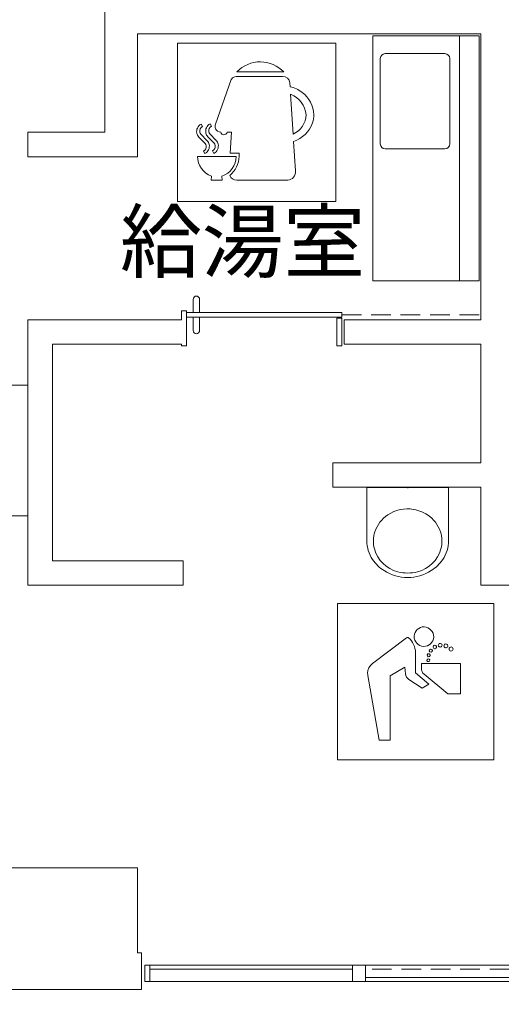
# Model space of a CAD drawing. Units: millimetres, scale not verified. Extents: x -9667 to 46333, y -21730 to 17470.
# Drawn here: x 31902 to 34852, y 1254 to 7188 of the extents above; entities that cross this region are included whole.
import ezdxf
from ezdxf.enums import TextEntityAlignment as Align

# ---------------------------------------------------------------- set-up
doc = ezdxf.new("R2010")
doc.units = ezdxf.units.MM
doc.header["$LTSCALE"] = 100
doc.linetypes.add('DASHED1', pattern=[1.8, 1.2, -0.6])
for name, color, linetype, lineweight in [('0-8', 7, 'Continuous', 18), ('1-0', 7, 'Continuous', 18), ('2-0', 7, 'Continuous', 18)]:
    doc.layers.add(name, color=color, linetype=linetype, lineweight=lineweight)
doc.styles.add('HGｺﾞｼｯｸE', font='')
doc.styles.get('HGｺﾞｼｯｸE').set_extended_font_data('HGｺﾞｼｯｸE')

msp = doc.modelspace()

# ---------------------------------------------------------------- linework, layer by layer
at = {"layer": '1-0'}
for p, q in [((32425.2, 7448.8), (32425.2, 6498.4)), ((34065.2, 5588.4), (34065.2, 7088.4)), ((34065.2, 7088.4), (34715.2, 7088.4)), ((34595.2, 5588.4), (34595.2, 7088.4)), ((34715.2, 5588.4), (34715.2, 7088.4)), ((34110.4, 6949), (34110.4, 6426.7)), ((34140.4, 6979), (34505.3, 6979)), ((34535.4, 6426.7), (34535.4, 6949)), ((34140.4, 6396.6), (34505.3, 6396.6)), ((32625.2, 6348.4), (31954.8, 6348.4)), ((34065.2, 5588.4), (34715.2, 5588.4)), ((32964.9, 5476.1), (32964.9, 5396.1)), ((33004.9, 5476.1), (33004.9, 5396.1)), ((32894.8, 5406.1), (32924.9, 5406.1)), ((32894.8, 5351), (32894.8, 5406.1)), ((32924.9, 5276.1), (32924.9, 5406.1)), ((32894.8, 5351), (31954.8, 5351)), ((32924.9, 5396.1), (33874.9, 5396.1)), ((32924.9, 5339.3), (32924.9, 5379.3)), ((32924.9, 5346.1), (32924.9, 5376.1)), ((32924.9, 5366.1), (33874.9, 5366.1)), ((32964.9, 5286.1), (32964.9, 5366.1)), ((33004.9, 5286.1), (33004.9, 5366.1)), ((33844.9, 5361.1), (33874.9, 5361.1)), ((33844.9, 5276.1), (33844.9, 5361.1)), ((33874.9, 5366.1), (33874.9, 5396.1)), ((33874.9, 5191), (33874.9, 5361.1)), ((33889.9, 5201), (33889.9, 5351)), ((32924.9, 5276.1), (32924.9, 5191)), ((33844.9, 5276.1), (33844.9, 5191)), ((32104.8, 5201), (32104.8, 3876.8)), ((32894.8, 5201), (32104.8, 5201)), ((32894.8, 5201), (32894.8, 5191)), ((32894.8, 5191), (32924.9, 5191)), ((33874.9, 5191), (33844.9, 5191)), ((34725.2, 5201), (33889.9, 5201)), ((28629.8, 4950.1), (31954.8, 4951)), ((34725.2, 4326.8), (33820.3, 4326.8)), ((34027.9, 3999.6), (34027.9, 4324.5)), ((34175.4, 4324.5), (34192.5, 4324.5)), ((34192.8, 4324.5), (34212.8, 4324.5)), ((34342.8, 4324.5), (34362.8, 4324.5)), ((28629.9, 4150.1), (31954.8, 4151)), ((32904.8, 3876.8), (32104.8, 3876.8)), ((32904.8, 3876.8), (32904.8, 3726.8)), ((32624.8, 1998.8), (31849.8, 1998.8)), ((32624.8, 1478.8), (32624.8, 1998.8)), ((32624.8, 1478.8), (32649.8, 1478.8)), ((32649.8, 1478.8), (32649.8, 1253.8)), ((32669.8, 1303.8), (32669.8, 1403.8)), ((37899.8, 1403.8), (32699.8, 1403.8)), ((33939.8, 1378.8), (32699.8, 1378.8)), ((33939.8, 1303.8), (33939.8, 1403.8)), ((34019.8, 1303.8), (34019.8, 1403.8)), ((35259.8, 1328.8), (34019.8, 1328.8)), ((32649.8, 1253.8), (31809.8, 1253.8)), ((32699.8, 1303.8), (32669.8, 1303.8)), ((37899.8, 1303.8), (32699.8, 1303.8))]:
    msp.add_line(p, q, dxfattribs=at)
at = {"layer": '1-0', "linetype": 'DASHED1'}
for p, q in [((33874.9, 5381.1), (34719.9, 5381.1)), ((35259.8, 1378.8), (34019.8, 1378.8))]:
    msp.add_line(p, q, dxfattribs=at)
at = {"layer": '1-0'}
for points in [[(34725.2, 7101), (32625.2, 7101), (32625.2, 6348.4)], [(34725.2, 7101), (34725.2, 5351), (33889.9, 5351)], [(32425.2, 6498.4), (31954.8, 6498.4), (31954.8, 6348.4)], [(31954.8, 5351), (31954.8, 3726.8), (32904.8, 3726.8)], [(34725.2, 5201), (34725.2, 4476.8), (33820.3, 4476.8), (33820.3, 4326.8)], [(34527.7, 3999.6), (34527.7, 4324.5), (34027.9, 4324.5)], [(34192.5, 4324.5), (34213.1, 4324.5), (34230.3, 4324.5)], [(34725.2, 4326.8), (34725.2, 3726.8), (34900.2, 3726.8)], [(32669.8, 1403.8), (32699.8, 1403.8), (32699.8, 1303.8)]]:
    msp.add_lwpolyline(points, dxfattribs=at)
msp.add_circle((34277.8, 4324.5), 2, dxfattribs=at)
for centre, radius, start, end in [((34140.4, 6949), 30, 90, 180), ((34505.3, 6949), 30, 0, 90), ((34140.4, 6426.7), 30, 180, 270), ((34505.3, 6426.7), 30, 270, 0), ((32984.9, 5476.1), 20, 89.99998, 179.99895), ((32984.9, 5476.1), 20, 359.99895, 89.99998), ((32984.9, 5286.1), 20, 180.00102, 269.99998), ((32984.9, 5286.1), 20, 269.99998, 0.00102), ((34266.8, 3991.2), 199.9, 123.44991, 161.60989), ((34277.8, 3974.6), 219.9, 80.54066, 123.44991), ((34277.8, 3974.6), 219.9, 56.55991, 83.5799), ((34288.8, 3991.2), 199.9, 18.3999, 56.55991), ((34247.9, 3997.6), 179.9, 161.60988, 195.5499), ((34307.7, 3997.6), 179.9, 344.4599, 18.3999), ((34232.9, 3999.6), 204.9, 179.99989, 214.1499), ((34237.9, 3999.6), 249.9, 359.99989, 1.2099), ((34322.7, 3999.6), 204.9, 325.85989, 359.99989), ((34267.1, 4002.9), 199.9, 195.5499, 255.5499), ((34288.5, 4002.9), 199.9, 284.4599, 344.4599), ((34261.8, 4019.2), 239.9, 214.1499, 237.69991), ((34293.8, 4019.2), 239.9, 302.30991, 325.85989), ((34277.8, 4044.6), 269.9, 237.69991, 269.99989), ((34277.8, 4044.6), 242.9, 255.5499, 284.4599), ((34277.8, 4044.6), 269.9, 269.99989, 302.30991)]:
    msp.add_arc(centre, radius, start, end, dxfattribs=at)
at = {"layer": '2-0'}
for p, q in [((33233.5, 6867.3), (33520.4, 6867.3)), ((33198.6, 6820.3), (33101.6, 6547.8)), ((33558.2, 6776.8), (33556.6, 6801.3)), ((33577.2, 6487.3), (33561.2, 6730.3)), ((33021.7, 6533.3), (33013.4, 6547.8)), ((33076.9, 6534.8), (33068.7, 6549.8)), ((33050.5, 6446.3), (33012.6, 6486.3)), ((33055.7, 6470.3), (33093.6, 6430.8)), ((33105.7, 6448.3), (33067.9, 6487.8)), ((33000.5, 6468.8), (33038.3, 6428.8)), ((33591.9, 6262.3), (33580.2, 6440.8)), ((33227.8, 6350.8), (32991.2, 6350.8)), ((33029.2, 6381.8), (33037.4, 6367.3)), ((33084.4, 6383.8), (33092.8, 6368.8)), ((33232.2, 6205.3), (33543.7, 6205.3)), ((34271.6, 3406.1), (34062.6, 3248.6)), ((34361.6, 3248.1), (34361.6, 3218.6))]:
    msp.add_line(p, q, dxfattribs=at)
for points in [[(32869.3, 7043.3), (32869.3, 6075.3), (33837.4, 6075.3), (33837.4, 7043.3)], [(33848.6, 3615.6), (33848.6, 2659.6), (34804.7, 2659.6), (34804.7, 3615.6)]]:
    msp.add_lwpolyline(points, close=True, dxfattribs=at)
for points in [[(33512.1, 6839.8), (33324.8, 6839.8), (33263.9, 6839.8), (33236.9, 6839.8)], [(33173.8, 6499.3), (33199.6, 6499.3), (33191.1, 6369.3), (33246.2, 6369.3), (33246.2, 6350.8)], [(33078.4, 6229.8), (33075.6, 6205.3), (33143.6, 6205.3), (33140.8, 6229.8)], [(34285.9, 3150.1), (34366.5, 3097.6), (34407.6, 3121.6), (34325.6, 3190.6), (34325.6, 3314.1)], [(34033.9, 3175.6), (34103.8, 2780.1), (34169.7, 2780.1), (34169.7, 3173.6), (34259.7, 3226.1), (34264.4, 3184.6)], [(34377.9, 3182.6), (34522.8, 3062.1), (34601.6, 3062.1), (34601.6, 3248.1), (34361.6, 3248.1)]]:
    msp.add_lwpolyline(points, dxfattribs=at)
for centre, radius, start, end in [((33378.3, 6729.2), 200.1, 90.39834, 136.36482), ((33371.2, 6719), 210.3, 44.81856, 88.44737), ((33219.8, 6812), 22.7, 126.45377, 158.71425), ((33236.6, 6786.8), 53, 89.63707, 124.85762), ((33513.8, 6796.7), 43.1, 6.04646, 92.22288), ((33510.9, 6579.6), 202.8, 53.34996, 76.50997), ((33510.6, 6593.6), 145.7, 4.58395, 69.65293), ((33533.7, 6603.9), 169.7, 0.46539, 54.62165), ((33524.6, 6607.5), 131.3, 293.62271, 359.00836), ((33543, 6605.3), 160.4, 341.8302, 359.98924), ((33037.9, 6502.8), 51.2, 118.53652, 192.4138), ((33036, 6505.8), 31, 117.52768, 192.20812), ((33093.7, 6504.4), 51.8, 118.79886, 192.36672), ((33091.4, 6507.2), 31.1, 117.68507, 191.91268), ((33142.1, 6533.4), 43, 160.42492, 199.17301), ((33512.1, 6624.5), 196, 290.32624, 339.29969), ((33035, 6502.8), 48.5, 193.09641, 224.52518), ((33036.1, 6507.1), 31.4, 194.38542, 221.53056), ((33091.8, 6505.1), 50.2, 193.64778, 223.97381), ((33090.5, 6508.3), 30.5, 194.27644, 222.32508), ((33132.8, 6533.7), 34.5, 204.68589, 273.78867), ((33153.1, 6500.3), 18, 183.22869, 268.43194), ((33151.6, 6505.3), 23, 272.41326, 344.90635), ((33015, 6409.2), 30.9, 297.46598, 12.26982), ((33013.1, 6412.4), 51.3, 298.36738, 12.24465), ((33017.3, 6409.3), 28.6, 13.04276, 42.87322), ((33014.7, 6411.6), 49.9, 13.54645, 44.07513), ((33070.2, 6411.3), 30.9, 297.32801, 12.13185), ((33068.4, 6413.8), 51.2, 298.43235, 12.43331), ((33070.2, 6410), 31.3, 14.36282, 41.55315), ((33070.1, 6413.9), 49.5, 12.66907, 43.9179), ((33122.6, 6353.5), 131.3, 181.18565, 250.372), ((33103.1, 6348.7), 124.8, 287.58723, 0.94867), ((33095.7, 6351.7), 150.5, 308.4141, 359.63711), ((33234.5, 6255.4), 50.2, 205.53979, 267.44943), ((33540.9, 6256.5), 51.3, 273.07198, 6.43277), ((34379.5, 3410.7), 62.5, 90.5053, 175.90741), ((34374.4, 3410.3), 63, 0.32684, 85.78859), ((34277.6, 3398.2), 9.99, 93.56431, 127.08196), ((34276.9, 3398.9), 9.27, 51.64765, 89.68274), ((34203.9, 3313.4), 121.6, 0.33807, 49.66161), ((34379.5, 3415.3), 62.3, 180.12218, 265.86207), ((34375.1, 3415.6), 62.5, 269.94185, 355.42347), ((34419.8, 3327.4), 9.76, 144.26324, 233.00578), ((34419.5, 3327.2), 9.65, 55.32478, 142.03606), ((34419.6, 3327.6), 9.28, 323.77692, 54.1457), ((34444.5, 3349.2), 11.2, 101.81582, 187.89309), ((34444.5, 3349.9), 11.4, 191.64203, 277.28261), ((34443.8, 3349.4), 10.8, 11.85876, 98.62941), ((34443, 3349.8), 11.5, 284.77293, 9.17934), ((34477, 3359.9), 11.9, 99.97251, 186.2877), ((34476.7, 3360.8), 11.7, 190.4367, 277.24693), ((34475.9, 3359.5), 12.2, 10.06405, 94.3707), ((34476.2, 3360.7), 11.7, 279.77003, 4.89369), ((34512, 3356.1), 12.2, 97.22367, 184.38979), ((34511.9, 3356.7), 12.1, 187.42095, 274.50802), ((34511.5, 3356), 12.2, 7.93125, 94.64254), ((34511.1, 3357), 12.5, 277.8202, 3.00354), ((34544, 3337.4), 13.3, 156.56911, 242.01098), ((34543.2, 3337), 12.7, 66.41644, 153.66159), ((34542.6, 3337.7), 13, 247.94885, 334.81842), ((34543.1, 3337.4), 12.4, 334.91935, 65.65906), ((34404.8, 3268.6), 9.39, 104.37584, 188.62263), ((34404.3, 3269), 8.97, 191.88926, 279.45031), ((34406.8, 3299.9), 10.2, 170.31645, 253.78384), ((34406.1, 3298.6), 9.82, 75.5617, 162.13442), ((34403.6, 3268.4), 9.33, 10.89714, 96.71645), ((34405.9, 3299.3), 9.38, 258.13963, 346.56759), ((34404.2, 3268.6), 8.63, 280.30966, 10.09174), ((34406.5, 3299.6), 8.84, 344.19901, 76.57261), ((34419.2, 3327.6), 9.56, 236.56091, 325.04788), ((34108.5, 3188.5), 75.7, 127.31265, 179.86323), ((34410.1, 3219), 48.5, 180.36639, 228.48554), ((34116.6, 3188.9), 83.7, 180.1509, 189.08452), ((34313.3, 3191.1), 49.3, 187.52641, 236.21525)]:
    msp.add_arc(centre, radius, start, end, dxfattribs=at)

# ---------------------------------------------------------------- texts
at = {"layer": '0-8', "style": 'HGｺﾞｼｯｸE'}
msp.add_text('給湯室', height=366.6, dxfattribs=at).set_placement((32517.4, 5536.7), align=Align.BOTTOM_LEFT)

doc.saveas('drawing.dxf')
